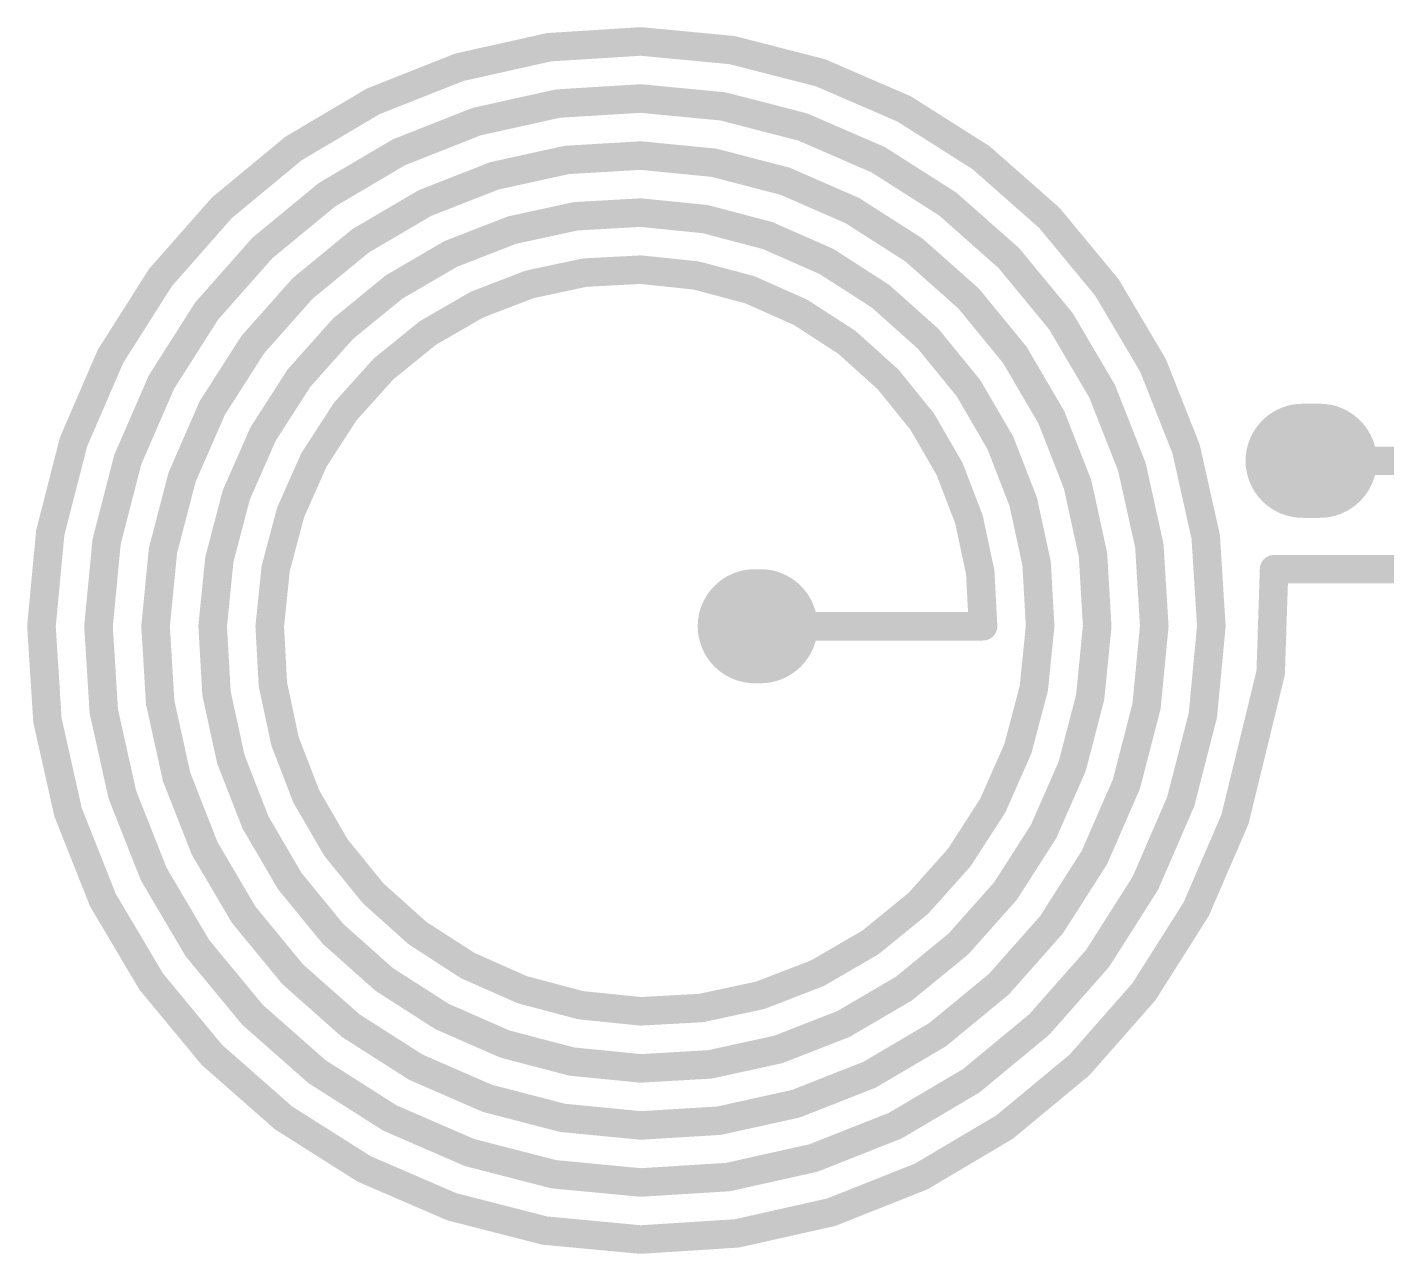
# Model space of a CAD drawing. Extents: x 6.7 to 91.9, y 5.9 to 27.4.
# Drawn here: x 6.75 to 30.57, y 5.9 to 27.4 of the extents above; entities that cross this region are included whole.
import ezdxf

# ---------------------------------------------------------------- set-up
doc = ezdxf.new("R2010")
doc.units = 0
doc.layers.add('1', color=22, linetype='CONTINUOUS')

msp = doc.modelspace()

# ---------------------------------------------------------------- linework, layer by layer
at = {"layer": '1'}
for points, const_width in [([(17.5, 27.15), (15.8926, 27.0485)], 0.5), ([(19.0995, 26.9991), (17.5, 27.15)], 0.5), ([(15.8926, 27.0485), (14.3171, 26.6959)], 0.5), ([(20.652, 26.6008), (19.0995, 26.9991)], 0.5), ([(14.3171, 26.6959), (12.8125, 26.0996)], 0.5), ([(22.1194, 25.966), (20.652, 26.6008)], 0.5), ([(12.8125, 26.0996), (11.4164, 25.2733)], 0.5), ([(16.0491, 26.0608), (14.6261, 25.7448)], 0.5), ([(17.5, 26.15), (16.0491, 26.0608)], 0.5), ([(18.9431, 26.0114), (17.5, 26.15)], 0.5), ([(20.343, 25.6497), (18.9431, 26.0114)], 0.5), ([(23.466, 25.1115), (22.1194, 25.966)], 0.5), ([(14.6261, 25.7448), (13.2665, 25.2086)], 0.5), ([(21.6654, 25.075), (20.343, 25.6497)], 0.5), ([(11.4164, 25.2733), (10.1638, 24.2362)], 0.5), ([(13.2665, 25.2086), (12.0042, 24.4643)], 0.5), ([(16.2055, 25.0731), (14.9352, 24.7938)], 0.5), ([(17.5, 25.15), (16.2055, 25.0731)], 0.5), ([(18.7867, 25.0237), (17.5, 25.15)], 0.5), ([(20.0339, 24.6987), (18.7867, 25.0237)], 0.5), ([(22.8782, 24.3025), (21.6654, 25.075)], 0.5), ([(24.6595, 24.0595), (23.466, 25.1115)], 0.5), ([(14.9352, 24.7938), (13.7205, 24.3176)], 0.5), ([(21.2114, 24.184), (20.0339, 24.6987)], 0.5), ([(12.0042, 24.4643), (10.8709, 23.5291)], 0.5), ([(13.7205, 24.3176), (12.592, 23.6553)], 0.5), ([(23.9523, 23.3523), (22.8782, 24.3025)], 0.5), ([(10.1638, 24.2362), (9.0862, 23.013)], 0.5), ([(16.3619, 24.0854), (15.2442, 23.8427)], 0.5), ([(17.5, 24.15), (16.3619, 24.0854)], 0.5), ([(18.6302, 24.036), (17.5, 24.15)], 0.5), ([(22.2904, 23.4935), (21.2114, 24.184)], 0.5), ([(25.6711, 22.8366), (24.6595, 24.0595)], 0.5), ([(15.2442, 23.8427), (14.1745, 23.4266)], 0.5), ([(19.7249, 23.7476), (18.6302, 24.036)], 0.5), ([(12.592, 23.6553), (11.578, 22.822)], 0.5), ([(20.7574, 23.293), (19.7249, 23.7476)], 0.5), ([(10.8709, 23.5291), (9.8952, 22.4252)], 0.5), ([(14.1745, 23.4266), (13.1798, 22.8463)], 0.5), ([(23.2452, 22.6452), (22.2904, 23.4935)], 0.5), ([(24.8621, 22.2488), (23.9523, 23.3523)], 0.5), ([(17.5, 23.15), (16.5184, 23.0977)], 0.5), ([(18.4738, 23.0484), (17.5, 23.15)], 0.5), ([(21.7027, 22.6845), (20.7574, 23.293)], 0.5), ([(9.0862, 23.013), (8.2113, 21.6329)], 0.5), ([(15.5532, 22.8917), (14.6285, 22.5356)], 0.5), ([(16.5184, 23.0977), (15.5532, 22.8917)], 0.5), ([(19.4159, 22.7966), (18.4738, 23.0484)], 0.5), ([(11.578, 22.822), (10.7043, 21.8374)], 0.5), ([(13.1798, 22.8463), (12.2851, 22.1149)], 0.5), ([(20.3034, 22.402), (19.4159, 22.7966)], 0.5), ([(22.5381, 21.9381), (21.7027, 22.6845)], 0.5), ([(24.053, 21.6611), (23.2452, 22.6452)], 0.5), ([(26.4769, 21.474), (25.6711, 22.8366)], 0.5), ([(9.8952, 22.4252), (9.1023, 21.1789)], 0.5), ([(14.6285, 22.5356), (13.7676, 22.0373)], 0.5), ([(21.1149, 21.8755), (20.3034, 22.402)], 0.5), ([(25.5859, 21.02), (24.8621, 22.2488)], 0.5), ([(12.2851, 22.1149), (11.5133, 21.2496)], 0.5), ([(13.7676, 22.0373), (12.9922, 21.4078)], 0.5), ([(23.244, 21.0733), (22.5381, 21.9381)], 0.5), ([(10.7043, 21.8374), (9.9933, 20.7249)], 0.5), ([(21.831, 21.231), (21.1149, 21.8755)], 0.5), ([(8.2113, 21.6329), (7.5615, 20.1292)], 0.5), ([(24.6949, 20.566), (24.053, 21.6611)], 0.5), ([(27.0581, 20.0056), (26.4769, 21.474)], 0.5), ([(11.5133, 21.2496), (10.8843, 20.2709)], 0.5), ([(12.9922, 21.4078), (12.3223, 20.6618)], 0.5), ([(22.435, 20.4855), (21.831, 21.231)], 0.5), ([(9.1023, 21.1789), (8.5125, 19.8202)], 0.5), ([(23.8039, 20.112), (23.244, 21.0733)], 0.5), ([(26.1071, 19.6966), (25.5859, 21.02)], 0.5), ([(9.9933, 20.7249), (9.4636, 19.5112)], 0.5), ([(12.3223, 20.6618), (11.7753, 19.8169)], 0.5), ([(22.9129, 19.658), (22.435, 20.4855)], 0.5), ([(25.156, 19.3876), (24.6949, 20.566)], 0.5), ([(29.1, 19.8), (29.4, 19.8)], 2), ([(10.8843, 20.2709), (10.4146, 19.2022)], 0.5), ([(7.5615, 20.1292), (7.154, 18.5387)], 0.5), ([(24.2049, 19.0786), (23.8039, 20.112)], 0.5), ([(27.4016, 18.4683), (27.0581, 20.0056)], 0.5), ([(8.5125, 19.8202), (8.1417, 18.3822)], 0.5), ([(11.7753, 19.8169), (11.3657, 18.8932)], 0.5), ([(29.4, 19.8), (33, 19.8)], 0.5), ([(23.2539, 18.7696), (22.9129, 19.658)], 0.5), ([(26.4139, 18.3118), (26.1071, 19.6966)], 0.5), ([(9.4636, 19.5112), (9.1293, 18.2258)], 0.5), ([(25.4262, 18.1554), (25.156, 19.3876)], 0.5), ([(10.4146, 19.2022), (10.117, 18.0693)], 0.5), ([(24.4385, 17.999), (24.2049, 19.0786)], 0.5), ([(11.3657, 18.8932), (11.1047, 17.9129)], 0.5), ([(23.4508, 17.8425), (23.2539, 18.7696)], 0.5), ([(7.154, 18.5387), (7, 16.9)], 0.5), ([(8.1417, 18.3822), (8, 16.9)], 0.5), ([(27.5, 16.9), (27.4016, 18.4683)], 0.5), ([(9.1293, 18.2258), (9, 16.9)], 0.5), ([(25.5, 16.9), (25.4262, 18.1554)], 0.5), ([(26.5, 16.9), (26.4139, 18.3118)], 0.5), ([(10.117, 18.0693), (10, 16.9)], 0.5), ([(11.1047, 17.9129), (11, 16.9)], 0.5), ([(24.5, 16.9), (24.4385, 17.999)], 0.5), ([(28.5399, 16.0831), (28.6, 17.9)], 0.5), ([(28.6, 17.9), (31, 17.9)], 0.5), ([(19.6, 16.9), (19.5, 16.9)], 2), ([(23.5, 16.9), (23.4508, 17.8425)], 0.5), ([(7, 16.9), (7.1046, 15.2535)], 0.5), ([(8, 16.9), (8.0923, 15.41)], 0.5), ([(9, 16.9), (9.08, 15.5664)], 0.5), ([(10, 16.9), (10.0676, 15.7228)], 0.5), ([(11, 16.9), (11.0553, 15.8793)], 0.5), ([(23.5, 16.9), (19.6, 16.9)], 0.5), ([(24.3891, 15.8089), (24.5, 16.9)], 0.5), ([(25.3768, 15.6524), (25.5, 16.9)], 0.5), ([(26.3645, 15.496), (26.5, 16.9)], 0.5), ([(27.3522, 15.3396), (27.5, 16.9)], 0.5), ([(27.9141, 13.5163), (28.5399, 16.0831)], 0.5), ([(10.0676, 15.7228), (10.3195, 14.5669)], 0.5), ([(11.0553, 15.8793), (11.2706, 14.8759)], 0.5), ([(24.1098, 14.7523), (24.3891, 15.8089)], 0.5), ([(9.08, 15.5664), (9.3685, 14.2579)], 0.5), ([(25.0609, 14.4433), (25.3768, 15.6524)], 0.5), ([(26.012, 14.1343), (26.3645, 15.496)], 0.5), ([(7.1046, 15.2535), (7.4664, 13.6399)], 0.5), ([(8.0923, 15.41), (8.4174, 13.9489)], 0.5), ([(26.963, 13.8253), (27.3522, 15.3396)], 0.5), ([(11.2706, 14.8759), (11.6416, 13.915)], 0.5), ([(10.3195, 14.5669), (10.7506, 13.461)], 0.5), ([(23.6702, 13.7561), (24.1098, 14.7523)], 0.5), ([(24.5612, 13.3021), (25.0609, 14.4433)], 0.5), ([(9.3685, 14.2579), (9.8596, 13.007)], 0.5), ([(25.4522, 12.8481), (26.012, 14.1343)], 0.5), ([(8.4174, 13.9489), (8.9686, 12.553)], 0.5), ([(11.6416, 13.915), (12.1605, 13.0206)], 0.5), ([(26.3432, 12.3941), (26.963, 13.8253)], 0.5), ([(7.4664, 13.6399), (8.0776, 12.0991)], 0.5), ([(23.0822, 12.8443), (23.6702, 13.7561)], 0.5), ([(10.7506, 13.461), (11.3515, 12.4328)], 0.5), ([(27.2342, 11.9402), (27.9141, 13.5163)], 0.5), ([(23.8912, 12.2565), (24.5612, 13.3021)], 0.5), ([(9.8596, 13.007), (10.5425, 11.845)], 0.5), ([(12.1605, 13.0206), (12.8154, 12.2154)], 0.5), ([(22.3614, 12.0386), (23.0822, 12.8443)], 0.5), ([(24.7003, 11.6687), (25.4522, 12.8481)], 0.5), ([(8.9686, 12.553), (9.7334, 11.2573)], 0.5), ([(11.3515, 12.4328), (12.1083, 11.5083)], 0.5), ([(25.5093, 11.0809), (26.3432, 12.3941)], 0.5), ([(12.8154, 12.2154), (13.5912, 11.52)], 0.5), ([(23.0685, 11.3315), (23.8912, 12.2565)], 0.5), ([(8.0776, 12.0991), (8.9244, 10.6695)], 0.5), ([(21.5263, 11.3582), (22.3614, 12.0386)], 0.5), ([(26.3183, 10.4931), (27.2342, 11.9402)], 0.5), ([(10.5425, 11.845), (11.4012, 10.8012)], 0.5), ([(23.7756, 10.6244), (24.7003, 11.6687)], 0.5), ([(12.1083, 11.5083), (13.0034, 10.711)], 0.5), ([(13.5912, 11.52), (14.4696, 10.9525)], 0.5), ([(9.7334, 11.2573), (10.6941, 10.0941)], 0.5), ([(20.5985, 10.8189), (21.5263, 11.3582)], 0.5), ([(22.1141, 10.5492), (23.0685, 11.3315)], 0.5), ([(14.4696, 10.9525), (15.4296, 10.5279)], 0.5), ([(24.4827, 9.9173), (25.5093, 11.0809)], 0.5), ([(11.4012, 10.8012), (12.4157, 9.902)], 0.5), ([(13.0034, 10.711), (14.0156, 10.0615)], 0.5), ([(19.6013, 10.4328), (20.5985, 10.8189)], 0.5), ([(8.9244, 10.6695), (9.987, 9.387)], 0.5), ([(15.4296, 10.5279), (16.448, 10.2578)], 0.5), ([(21.0525, 9.9279), (22.1141, 10.5492)], 0.5), ([(22.7019, 9.7402), (23.7756, 10.6244)], 0.5), ([(25.1898, 9.2102), (26.3183, 10.4931)], 0.5), ([(16.448, 10.2578), (17.5, 10.15)], 0.5), ([(18.5598, 10.2084), (19.6013, 10.4328)], 0.5), ([(10.6941, 10.0941), (11.8279, 9.093)], 0.5), ([(14.0156, 10.0615), (15.1206, 9.5769)], 0.5), ([(17.5, 10.15), (18.5598, 10.2084)], 0.5), ([(12.4157, 9.902), (13.5616, 9.1705)], 0.5), ([(19.9103, 9.4818), (21.0525, 9.9279)], 0.5), ([(23.2897, 8.9312), (24.4827, 9.9173)], 0.5), ([(15.1206, 9.5769), (16.2915, 9.2701)], 0.5), ([(21.5065, 9.0369), (22.7019, 9.7402)], 0.5), ([(9.987, 9.387), (11.2401, 8.284)], 0.5), ([(18.7163, 9.2207), (19.9103, 9.4818)], 0.5), ([(11.8279, 9.093), (13.1076, 8.2795)], 0.5), ([(13.5616, 9.1705), (14.8116, 8.6258)], 0.5), ([(16.2915, 9.2701), (17.5, 9.15)], 0.5), ([(17.5, 9.15), (18.7163, 9.2207)], 0.5), ([(23.8775, 8.1222), (25.1898, 9.2102)], 0.5), ([(20.2193, 8.5307), (21.5065, 9.0369)], 0.5), ([(21.9605, 8.1459), (23.2897, 8.9312)], 0.5), ([(14.8116, 8.6258), (16.1351, 8.2824)], 0.5), ([(18.8727, 8.233), (20.2193, 8.5307)], 0.5), ([(11.2401, 8.284), (12.6537, 7.3885)], 0.5), ([(13.1076, 8.2795), (14.5025, 7.6748)], 0.5), ([(16.1351, 8.2824), (17.5, 8.15)], 0.5), ([(17.5, 8.15), (18.8727, 8.233)], 0.5), ([(20.5284, 7.5796), (21.9605, 8.1459)], 0.5), ([(22.4144, 7.2549), (23.8775, 8.1222)], 0.5), ([(14.5025, 7.6748), (15.9787, 7.2947)], 0.5), ([(12.6537, 7.3885), (14.1935, 6.7237)], 0.5), ([(19.0291, 7.2453), (20.5284, 7.5796)], 0.5), ([(15.9787, 7.2947), (17.5, 7.15)], 0.5), ([(17.5, 7.15), (19.0291, 7.2453)], 0.5), ([(20.8374, 6.6286), (22.4144, 7.2549)], 0.5), ([(14.1935, 6.7237), (15.8222, 6.307)], 0.5), ([(19.1856, 6.2577), (20.8374, 6.6286)], 0.5), ([(15.8222, 6.307), (17.5, 6.15)], 0.5), ([(17.5, 6.15), (19.1856, 6.2577)], 0.5)]:
    msp.add_lwpolyline(points, dxfattribs=dict(at, const_width=const_width))
for points, const_width in [([(17.5117, 27.2744, 1), (17.4883, 27.0256)], 0.25), ([(17.5079, 27.0252, 1), (17.4921, 27.2748)], 0.25), ([(15.8847, 27.1733, 1), (15.9005, 26.9237)], 0.25), ([(15.9199, 26.9265, 1), (15.8653, 27.1705)], 0.25), ([(19.1306, 27.1202, 1), (19.0684, 26.878)], 0.25), ([(19.0878, 26.8747, 1), (19.1112, 27.1235)], 0.25), ([(14.2898, 26.8179, 1), (14.3444, 26.5739)], 0.25), ([(14.3632, 26.5797, 1), (14.271, 26.8121)], 0.25), ([(20.7016, 26.7155, 1), (20.6024, 26.4861)], 0.25), ([(20.6209, 26.4797, 1), (20.6831, 26.7219)], 0.25), ([(12.7664, 26.2158, 1), (12.8586, 25.9834)], 0.25), ([(12.8762, 25.992, 1), (12.7488, 26.2072)], 0.25), ([(16.0414, 26.1856, 1), (16.0568, 25.936)], 0.25), ([(16.0762, 25.9388, 1), (16.022, 26.1828)], 0.25), ([(17.512, 26.2744, 1), (17.488, 26.0256)], 0.25), ([(17.5077, 26.0252, 1), (17.4923, 26.2748)], 0.25), ([(18.9744, 26.1324, 1), (18.9118, 25.8904)], 0.25), ([(18.9311, 25.887, 1), (18.9551, 26.1358)], 0.25), ([(22.1864, 26.0715, 1), (22.0524, 25.8605)], 0.25), ([(14.599, 25.8668, 1), (14.6532, 25.6228)], 0.25), ([(14.672, 25.6285, 1), (14.5802, 25.8611)], 0.25), ([(22.0698, 25.8513, 1), (22.169, 26.0807)], 0.25), ([(20.3928, 25.7643, 1), (20.2932, 25.5351)], 0.25), ([(20.3117, 25.5287, 1), (20.3743, 25.7707)], 0.25), ([(11.3527, 25.3809, 1), (11.4801, 25.1657)], 0.25), ([(11.4961, 25.177, 1), (11.3367, 25.3696)], 0.25), ([(13.2206, 25.3249, 1), (13.3124, 25.0923)], 0.25), ([(13.33, 25.1009, 1), (13.203, 25.3163)], 0.25), ([(16.1981, 25.1979, 1), (16.2129, 24.9483)], 0.25), ([(16.2323, 24.951, 1), (16.1787, 25.1952)], 0.25), ([(17.5122, 25.2744, 1), (17.4878, 25.0256)], 0.25), ([(17.5074, 25.0252, 1), (17.4926, 25.2748)], 0.25), ([(18.8182, 25.1447, 1), (18.7552, 24.9027)], 0.25), ([(18.7745, 24.8993, 1), (18.7989, 25.1481)], 0.25), ([(21.7326, 25.1804, 1), (21.5982, 24.9696)], 0.25), ([(21.6156, 24.9604, 1), (21.7152, 25.1896)], 0.25), ([(23.5487, 25.2053, 1), (23.3833, 25.0177)], 0.25), ([(23.399, 25.006, 1), (23.533, 25.217)], 0.25), ([(14.9084, 24.9159, 1), (14.962, 24.6717)], 0.25), ([(14.9808, 24.6774, 1), (14.8896, 24.9102)], 0.25), ([(20.084, 24.8132, 1), (19.9838, 24.5842)], 0.25), ([(20.0024, 24.5777, 1), (20.0654, 24.8197)], 0.25), ([(11.9407, 24.572, 1), (12.0677, 24.3566)], 0.25), ([(12.0838, 24.3679, 1), (11.9246, 24.5607)], 0.25), ([(13.6749, 24.434, 1), (13.7661, 24.2012)], 0.25), ([(13.7838, 24.2098, 1), (13.6572, 24.4254)], 0.25), ([(22.961, 24.3961, 1), (22.7954, 24.2089)], 0.25), ([(10.0841, 24.3325, 1), (10.2435, 24.1399)], 0.25), ([(10.2576, 24.1536, 1), (10.07, 24.3188)], 0.25), ([(16.3548, 24.2102, 1), (16.369, 23.9606)], 0.25), ([(16.3884, 23.9632, 1), (16.3354, 24.2076)], 0.25), ([(17.5125, 24.2744, 1), (17.4875, 24.0256)], 0.25), ([(17.5071, 24.0252, 1), (17.4929, 24.2748)], 0.25), ([(21.2788, 24.2893, 1), (21.144, 24.0787)], 0.25), ([(21.1613, 24.0695, 1), (21.2615, 24.2985)], 0.25), ([(22.811, 24.1971, 1), (22.9454, 24.4079)], 0.25), ([(24.7558, 24.1392, 1), (24.5632, 23.9798)], 0.25), ([(15.2177, 23.9649, 1), (15.2707, 23.7205)], 0.25), ([(15.2895, 23.7262, 1), (15.1989, 23.9592)], 0.25), ([(18.662, 24.1569, 1), (18.5984, 23.9151)], 0.25), ([(18.6177, 23.9116, 1), (18.6427, 24.1604)], 0.25), ([(24.5768, 23.9657, 1), (24.7422, 24.1533)], 0.25), ([(12.5287, 23.7631, 1), (12.6553, 23.5475)], 0.25), ([(12.6714, 23.5587, 1), (12.5126, 23.7519)], 0.25), ([(19.7753, 23.862, 1), (19.6745, 23.6332)], 0.25), ([(19.6931, 23.6267, 1), (19.7567, 23.8685)], 0.25), ([(10.7913, 23.6255, 1), (10.9505, 23.4327)], 0.25), ([(10.9646, 23.4463, 1), (10.7772, 23.6119)], 0.25), ([(14.1292, 23.5431, 1), (14.2198, 23.3101)], 0.25), ([(14.2375, 23.3186, 1), (14.1115, 23.5346)], 0.25), ([(22.3734, 23.5869, 1), (22.2074, 23.4001)], 0.25), ([(22.223, 23.3882, 1), (22.3578, 23.5988)], 0.25), ([(24.0487, 23.4318, 1), (23.8559, 23.2728)], 0.25), ([(17.513, 23.2743, 1), (17.487, 23.0257)], 0.25), ([(17.5067, 23.0252, 1), (17.4933, 23.2748)], 0.25), ([(20.8251, 23.3981, 1), (20.6897, 23.1879)], 0.25), ([(20.707, 23.1786, 1), (20.8078, 23.4074)], 0.25), ([(23.8695, 23.2587, 1), (24.0351, 23.4459)], 0.25), ([(8.9924, 23.0956, 1), (9.18, 22.9304)], 0.25), ([(9.1918, 22.9461, 1), (8.9806, 23.0799)], 0.25), ([(15.5271, 23.0139, 1), (15.5793, 22.7695)], 0.25), ([(15.5981, 22.7751, 1), (15.5083, 23.0083)], 0.25), ([(16.5117, 23.2225, 1), (16.5251, 22.9729)], 0.25), ([(16.5445, 22.9755, 1), (16.4923, 23.2199)], 0.25), ([(18.5061, 23.1692, 1), (18.4415, 22.9276)], 0.25), ([(18.4608, 22.9241, 1), (18.4868, 23.1727)], 0.25), ([(11.4986, 22.9186, 1), (11.6574, 22.7254)], 0.25), ([(11.6715, 22.739, 1), (11.4845, 22.905)], 0.25), ([(13.1168, 22.9543, 1), (13.2428, 22.7383)], 0.25), ([(13.2589, 22.7495, 1), (13.1007, 22.9431)], 0.25), ([(19.4667, 22.9108, 1), (19.3651, 22.6824)], 0.25), ([(19.3836, 22.6758, 1), (19.4482, 22.9174)], 0.25), ([(21.786, 22.7777, 1), (21.6194, 22.5913)], 0.25), ([(21.635, 22.5794, 1), (21.7704, 22.7896)], 0.25), ([(23.3418, 22.7245, 1), (23.1486, 22.5659)], 0.25), ([(25.7787, 22.9002, 1), (25.5635, 22.773)], 0.25), ([(25.5748, 22.7569, 1), (25.7674, 22.9163)], 0.25), ([(10.0007, 22.3581, 1), (9.7897, 22.4923)], 0.25), ([(14.5836, 22.6522, 1), (14.6734, 22.419)], 0.25), ([(14.6911, 22.4274, 1), (14.5659, 22.6438)], 0.25), ([(20.3714, 22.5069, 1), (20.2354, 22.2971)], 0.25), ([(20.2526, 22.2878, 1), (20.3542, 22.5162)], 0.25), ([(23.1622, 22.5518, 1), (23.3282, 22.7386)], 0.25), ([(9.8015, 22.508, 1), (9.9889, 22.3424)], 0.25), ([(24.9698, 22.3122, 1), (24.7544, 22.1854)], 0.25), ([(24.7657, 22.1693, 1), (24.9585, 22.3283)], 0.25), ([(12.206, 22.2117, 1), (12.3642, 22.0181)], 0.25), ([(12.3784, 22.0317, 1), (12.1918, 22.1981)], 0.25), ([(13.705, 22.1455, 1), (13.8302, 21.9291)], 0.25), ([(13.8464, 21.9403, 1), (13.6888, 22.1343)], 0.25), ([(22.6349, 22.0171, 1), (22.4413, 21.8591)], 0.25), ([(10.6108, 21.9204, 1), (10.7978, 21.7544)], 0.25), ([(10.8096, 21.7701, 1), (10.599, 21.9047)], 0.25), ([(21.1985, 21.9684, 1), (21.0313, 21.7826)], 0.25), ([(21.0469, 21.7706, 1), (21.1829, 21.9804)], 0.25), ([(22.4548, 21.8449, 1), (22.6214, 22.0313)], 0.25), ([(8.1057, 21.6998, 1), (8.3169, 21.566)], 0.25), ([(8.326, 21.5833, 1), (8.0966, 21.6825)], 0.25), ([(24.1608, 21.7243, 1), (23.9452, 21.5979)], 0.25), ([(23.9564, 21.5818, 1), (24.1496, 21.7404)], 0.25), ([(26.5931, 21.52, 1), (26.3607, 21.428)], 0.25), ([(11.42, 21.3328, 1), (11.6066, 21.1664)], 0.25), ([(11.6185, 21.182, 1), (11.4081, 21.3172)], 0.25), ([(12.9134, 21.5048, 1), (13.071, 21.3108)], 0.25), ([(13.0852, 21.3243, 1), (12.8992, 21.4913)], 0.25), ([(21.9281, 21.3097, 1), (21.7339, 21.1523)], 0.25), ([(21.7474, 21.1381, 1), (21.9146, 21.3239)], 0.25), ([(26.3693, 21.4104, 1), (26.5845, 21.5376)], 0.25), ([(8.9968, 21.246, 1), (9.2078, 21.1118)], 0.25), ([(9.217, 21.1291, 1), (8.9876, 21.2287)], 0.25), ([(23.352, 21.1362, 1), (23.136, 21.0104)], 0.25), ([(23.1472, 20.9943, 1), (23.3408, 21.1523)], 0.25), ([(25.7022, 21.0658, 1), (25.4696, 20.9742)], 0.25), ([(25.4782, 20.9566, 1), (25.6936, 21.0834)], 0.25), ([(10.1079, 20.6749, 1), (9.8787, 20.7749)], 0.25), ([(9.888, 20.7922, 1), (10.0986, 20.6576)], 0.25), ([(12.2293, 20.7453, 1), (12.4153, 20.5783)], 0.25), ([(12.4272, 20.5939, 1), (12.2174, 20.7297)], 0.25), ([(22.5432, 20.548, 1), (22.3268, 20.423)], 0.25), ([(24.8113, 20.6115, 1), (24.5785, 20.5205)], 0.25), ([(24.5871, 20.5028, 1), (24.8027, 20.6292)], 0.25), ([(29.1, 20.3, 1), (29.1, 19.3)], 1), ([(29.4, 19.3, 1), (29.4, 20.3)], 1), ([(10.9987, 20.2206, 1), (10.7699, 20.3212)], 0.25), ([(22.3379, 20.4068, 1), (22.5321, 20.5642)], 0.25), ([(7.4468, 20.1788, 1), (7.6762, 20.0796)], 0.25), ([(7.6826, 20.0982, 1), (7.4404, 20.1602)], 0.25), ([(10.7791, 20.3385, 1), (10.9895, 20.2033)], 0.25), ([(23.9204, 20.1572, 1), (23.6874, 20.0668)], 0.25), ([(23.6959, 20.0491, 1), (23.9119, 20.1749)], 0.25), ([(27.1801, 20.0329, 1), (26.9361, 19.9783)], 0.25), ([(8.6335, 19.789, 1), (8.3915, 19.8514)], 0.25), ([(11.8896, 19.7662, 1), (11.661, 19.8676)], 0.25), ([(26.9419, 19.9596, 1), (27.1743, 20.0516)], 0.25), ([(29.4, 19.925, 1), (29.4, 19.675)], 0.25), ([(8.3978, 19.87, 1), (8.6272, 19.7704)], 0.25), ([(11.6704, 19.8848, 1), (11.8802, 19.749)], 0.25), ([(23.0296, 19.7028, 1), (22.7962, 19.6132)], 0.25), ([(22.8047, 19.5955, 1), (23.0211, 19.7205)], 0.25), ([(26.2291, 19.7236, 1), (25.9851, 19.6696)], 0.25), ([(25.9908, 19.6508, 1), (26.2234, 19.7424)], 0.25), ([(9.349, 19.5612, 1), (9.5782, 19.4612)], 0.25), ([(9.5846, 19.4797, 1), (9.3426, 19.5427)], 0.25), ([(25.2781, 19.4144, 1), (25.0339, 19.3608)], 0.25), ([(25.0396, 19.3421, 1), (25.2724, 19.4331)], 0.25), ([(10.3002, 19.2525, 1), (10.529, 19.1519)], 0.25), ([(10.5355, 19.1704, 1), (10.2937, 19.234)], 0.25), ([(24.3271, 19.105, 1), (24.0827, 19.0522)], 0.25), ([(11.2514, 18.9439, 1), (11.48, 18.8425)], 0.25), ([(11.4865, 18.861, 1), (11.2449, 18.9254)], 0.25), ([(24.0884, 19.0334, 1), (24.3214, 19.1238)], 0.25), ([(23.3762, 18.7956, 1), (23.1316, 18.7436)], 0.25), ([(23.1372, 18.7248, 1), (23.3706, 18.8144)], 0.25), ([(7.0329, 18.5697, 1), (7.2751, 18.5077)], 0.25), ([(7.2785, 18.527, 1), (7.0295, 18.5504)], 0.25), ([(8.2661, 18.3703, 1), (8.0173, 18.3941)], 0.25), ([(27.5264, 18.4761, 1), (27.2768, 18.4605)], 0.25), ([(27.2796, 18.441, 1), (27.5236, 18.4956)], 0.25), ([(8.0207, 18.4134, 1), (8.2627, 18.351)], 0.25), ([(9.0083, 18.2573, 1), (9.2503, 18.1943)], 0.25), ([(9.2537, 18.2137, 1), (9.0049, 18.2379)], 0.25), ([(25.551, 18.1627, 1), (25.3014, 18.1481)], 0.25), ([(26.5387, 18.3194, 1), (26.2891, 18.3042)], 0.25), ([(26.2919, 18.2848, 1), (26.5359, 18.3388)], 0.25), ([(9.9961, 18.1011, 1), (10.2379, 18.0375)], 0.25), ([(10.2414, 18.0569, 1), (9.9926, 18.0817)], 0.25), ([(11.229, 17.9, 1), (10.9804, 17.9258)], 0.25), ([(24.5633, 18.006, 1), (24.3137, 17.992)], 0.25), ([(24.3163, 17.9726, 1), (24.5607, 18.0254)], 0.25), ([(25.3041, 18.1286, 1), (25.5483, 18.1822)], 0.25), ([(28.6, 18.025, 1), (28.6, 17.775)], 0.25), ([(28.7249, 17.8959, 1), (28.4751, 17.9041)], 0.25), ([(10.9839, 17.9451, 1), (11.2255, 17.8807)], 0.25), ([(19.5, 17.4, 1), (19.5, 16.4)], 1), ([(19.6, 16.4, 1), (19.6, 17.4)], 1), ([(23.5756, 17.849, 1), (23.326, 17.836)], 0.25), ([(23.3285, 17.8165, 1), (23.5731, 17.8685)], 0.25), ([(6.8755, 16.9117, 1), (7.1245, 16.8883)], 0.25), ([(7.1247, 16.9079, 1), (6.8753, 16.8921)], 0.25), ([(8.1248, 16.9077, 1), (7.8752, 16.8923)], 0.25), ([(7.8756, 16.9119, 1), (8.1244, 16.8881)], 0.25), ([(9.1248, 16.9075, 1), (8.8752, 16.8925)], 0.25), ([(8.8756, 16.9121, 1), (9.1244, 16.8879)], 0.25), ([(10.1248, 16.9072, 1), (9.8752, 16.8928)], 0.25), ([(9.8756, 16.9124, 1), (10.1244, 16.8876)], 0.25), ([(11.1248, 16.9068, 1), (10.8752, 16.8932)], 0.25), ([(10.8757, 16.9129, 1), (11.1243, 16.8871)], 0.25), ([(19.6, 17.025, 1), (19.6, 16.775)], 0.25), ([(23.3752, 16.8935, 1), (23.6248, 16.9065)], 0.25), ([(23.5, 16.775, 1), (23.5, 17.025)], 0.25), ([(24.3752, 16.893, 1), (24.6248, 16.907)], 0.25), ([(24.6244, 16.8874, 1), (24.3756, 16.9126)], 0.25), ([(25.3752, 16.8927, 1), (25.6248, 16.9073)], 0.25), ([(25.6244, 16.8877, 1), (25.3756, 16.9123)], 0.25), ([(26.3752, 16.8924, 1), (26.6248, 16.9076)], 0.25), ([(26.6244, 16.888, 1), (26.3756, 16.912)], 0.25), ([(27.3752, 16.8922, 1), (27.6248, 16.9078)], 0.25), ([(27.6244, 16.8882, 1), (27.3756, 16.9118)], 0.25), ([(28.415, 16.0872, 1), (28.6648, 16.079)], 0.25), ([(28.6613, 16.0535, 1), (28.4185, 16.1127)], 0.25), ([(10.1897, 15.7494, 1), (9.9455, 15.6962)], 0.25), ([(11.1775, 15.9055, 1), (10.9331, 15.8531)], 0.25), ([(10.9305, 15.8725, 1), (11.1801, 15.8861)], 0.25), ([(24.5099, 15.777, 1), (24.2683, 15.8408)], 0.25), ([(9.2021, 15.5933, 1), (8.9579, 15.5395)], 0.25), ([(9.9428, 15.7156, 1), (10.1924, 15.73)], 0.25), ([(24.2647, 15.8215, 1), (24.5135, 15.7963)], 0.25), ([(25.2524, 15.6647, 1), (25.5012, 15.6401)], 0.25), ([(25.4977, 15.6208, 1), (25.2559, 15.684)], 0.25), ([(26.4855, 15.4647, 1), (26.2435, 15.5273)], 0.25), ([(7.2266, 15.2808, 1), (6.9826, 15.2262)], 0.25), ([(8.2143, 15.4371, 1), (7.9703, 15.3829)], 0.25), ([(7.9675, 15.4023, 1), (8.2171, 15.4177)], 0.25), ([(8.9552, 15.5589, 1), (9.2048, 15.5739)], 0.25), ([(26.2401, 15.508, 1), (26.4889, 15.484)], 0.25), ([(27.4733, 15.3085, 1), (27.2311, 15.3707)], 0.25), ([(6.9799, 15.2456, 1), (7.2293, 15.2614)], 0.25), ([(27.2278, 15.3514, 1), (27.4766, 15.3278)], 0.25), ([(11.3872, 14.9209, 1), (11.154, 14.8309)], 0.25), ([(11.1484, 14.8497, 1), (11.3928, 14.9021)], 0.25), ([(10.436, 14.6123, 1), (10.203, 14.5215)], 0.25), ([(23.989, 14.7842, 1), (24.2306, 14.7204)], 0.25), ([(24.2242, 14.7018, 1), (23.9954, 14.8028)], 0.25), ([(10.1974, 14.5403, 1), (10.4416, 14.5935)], 0.25), ([(24.94, 14.4749, 1), (25.1818, 14.4117)], 0.25), ([(25.1754, 14.3932, 1), (24.9464, 14.4934)], 0.25), ([(9.4849, 14.3036, 1), (9.2521, 14.2122)], 0.25), ([(9.2464, 14.231, 1), (9.4906, 14.2848)], 0.25), ([(26.1266, 14.0844, 1), (25.8974, 14.1842)], 0.25), ([(8.5337, 13.9948, 1), (8.3011, 13.903)], 0.25), ([(8.2954, 13.9218, 1), (8.5394, 13.976)], 0.25), ([(11.7497, 13.9777, 1), (11.5335, 13.8523)], 0.25), ([(11.525, 13.87, 1), (11.7582, 13.96)], 0.25), ([(25.891, 14.1656, 1), (26.133, 14.103)], 0.25), ([(27.0777, 13.7756, 1), (26.8483, 13.875)], 0.25), ([(7.5826, 13.686, 1), (7.3502, 13.5938)], 0.25), ([(23.5558, 13.8066, 1), (23.7846, 13.7056)], 0.25), ([(23.7753, 13.6884, 1), (23.5651, 13.8238)], 0.25), ([(26.8419, 13.8564, 1), (27.0841, 13.7942)], 0.25), ([(7.3444, 13.6126, 1), (7.5884, 13.6672)], 0.25), ([(10.8585, 13.5241, 1), (10.6427, 13.3979)], 0.25), ([(10.6341, 13.4156, 1), (10.8671, 13.5064)], 0.25), ([(27.7927, 13.5459, 1), (28.0355, 13.4867)], 0.25), ([(28.0289, 13.4668, 1), (27.7993, 13.5658)], 0.25), ([(24.4467, 13.3522, 1), (24.6757, 13.252)], 0.25), ([(24.6664, 13.2347, 1), (24.456, 13.3695)], 0.25), ([(9.9674, 13.0703, 1), (9.7518, 12.9437)], 0.25), ([(9.7432, 12.9613, 1), (9.976, 13.0527)], 0.25), ([(12.2575, 13.0995, 1), (12.0635, 12.9417)], 0.25), ([(12.0524, 12.9579, 1), (12.2686, 13.0833)], 0.25), ([(22.9771, 12.912, 1), (23.1873, 12.7766)], 0.25), ([(23.1754, 12.761, 1), (22.989, 12.9276)], 0.25), ([(25.3376, 12.898, 1), (25.5668, 12.7982)], 0.25), ([(25.5576, 12.7809, 1), (25.3468, 12.9153)], 0.25), ([(9.0762, 12.6165, 1), (8.861, 12.4895)], 0.25), ([(8.8523, 12.5071, 1), (9.0849, 12.5989)], 0.25), ([(11.4482, 12.512, 1), (11.2548, 12.3536)], 0.25), ([(26.4487, 12.3271, 1), (26.2377, 12.4611)], 0.25), ([(11.2436, 12.3697, 1), (11.4594, 12.4959)], 0.25), ([(12.8988, 12.3085, 1), (12.732, 12.1223)], 0.25), ([(12.7184, 12.1365, 1), (12.9124, 12.2943)], 0.25), ([(23.786, 12.3239, 1), (23.9964, 12.1891)], 0.25), ([(23.9846, 12.1734, 1), (23.7978, 12.3396)], 0.25), ([(26.2285, 12.4438, 1), (26.4579, 12.3444)], 0.25), ([(8.1851, 12.1628, 1), (7.9701, 12.0354)], 0.25), ([(7.9614, 12.053, 1), (8.1938, 12.1452)], 0.25), ([(22.2682, 12.1219, 1), (22.4546, 11.9553)], 0.25), ([(22.4404, 11.9417, 1), (22.2824, 12.1355)], 0.25), ([(27.3398, 11.8733, 1), (27.1286, 12.0071)], 0.25), ([(10.639, 11.9244, 1), (10.446, 11.7656)], 0.25), ([(10.4347, 11.7817, 1), (10.6503, 11.9083)], 0.25), ([(24.7939, 11.5858, 1), (24.6067, 11.7516)], 0.25), ([(27.1194, 11.9897, 1), (27.349, 11.8907)], 0.25), ([(12.1914, 11.6016, 1), (12.0252, 11.415)], 0.25), ([(12.0116, 11.4291, 1), (12.205, 11.5875)], 0.25), ([(13.659, 11.625, 1), (13.5234, 11.415)], 0.25), ([(13.5078, 11.4269, 1), (13.6746, 11.6131)], 0.25), ([(24.5949, 11.7359, 1), (24.8057, 11.6015)], 0.25), ([(9.8298, 11.3369, 1), (9.637, 11.1777)], 0.25), ([(9.6258, 11.1938, 1), (9.841, 11.3208)], 0.25), ([(21.4473, 11.4551, 1), (21.6053, 11.2613)], 0.25), ([(21.5891, 11.2501, 1), (21.4635, 11.4663)], 0.25), ([(22.9751, 11.4146, 1), (23.1619, 11.2484)], 0.25), ([(23.1477, 11.2348, 1), (22.9893, 11.4282)], 0.25), ([(14.5202, 11.0668, 1), (14.419, 10.8382)], 0.25), ([(25.4038, 11.1479, 1), (25.6148, 11.0139)], 0.25), ([(25.603, 10.9982, 1), (25.4156, 11.1636)], 0.25), ([(11.4841, 10.8947, 1), (11.3183, 10.7077)], 0.25), ([(11.3047, 10.7218, 1), (11.4977, 10.8806)], 0.25), ([(13.0709, 10.8162, 1), (12.9359, 10.6058)], 0.25), ([(14.4018, 10.8475, 1), (14.5374, 11.0575)], 0.25), ([(20.5357, 10.927, 1), (20.6613, 10.7108)], 0.25), ([(20.6436, 10.7023, 1), (20.5534, 10.9355)], 0.25), ([(9.0207, 10.7493, 1), (8.8281, 10.5897)], 0.25), ([(8.8169, 10.6058, 1), (9.0319, 10.7332)], 0.25), ([(12.9203, 10.6177, 1), (13.0865, 10.8043)], 0.25), ([(15.4616, 10.6487, 1), (15.3976, 10.4071)], 0.25), ([(15.379, 10.4136, 1), (15.4802, 10.6422)], 0.25), ([(22.0349, 10.6459, 1), (22.1933, 10.4525)], 0.25), ([(22.1772, 10.4413, 1), (22.051, 10.6571)], 0.25), ([(23.682, 10.7073, 1), (23.8692, 10.5415)], 0.25), ([(23.8551, 10.5279, 1), (23.6961, 10.7209)], 0.25), ([(26.4122, 10.4105, 1), (26.2244, 10.5757)], 0.25), ([(16.4607, 10.3821, 1), (16.4353, 10.1335)], 0.25), ([(16.416, 10.137, 1), (16.48, 10.3786)], 0.25), ([(19.5562, 10.5494, 1), (19.6464, 10.3162)], 0.25), ([(19.6276, 10.3106, 1), (19.575, 10.555)], 0.25), ([(26.2127, 10.56, 1), (26.4239, 10.4262)], 0.25), ([(10.7768, 10.1878, 1), (10.6114, 10.0004)], 0.25), ([(10.5977, 10.0145, 1), (10.7905, 10.1737)], 0.25), ([(14.0658, 10.176, 1), (13.9654, 9.947)], 0.25), ([(13.9481, 9.9563, 1), (14.0831, 10.1667)], 0.25), ([(17.4931, 10.2748, 1), (17.5069, 10.0252)], 0.25), ([(17.4873, 10.0257, 1), (17.5127, 10.2743)], 0.25), ([(18.5335, 10.3306, 1), (18.5861, 10.0862)], 0.25), ([(18.5667, 10.0836, 1), (18.5529, 10.3332)], 0.25), ([(12.483, 10.0074, 1), (12.3484, 9.7966)], 0.25), ([(12.3328, 9.8085, 1), (12.4986, 9.9955)], 0.25), ([(20.9894, 10.0358, 1), (21.1156, 9.82)], 0.25), ([(21.098, 9.8115, 1), (21.007, 10.0443)], 0.25), ([(24.389, 10, 1), (24.5764, 9.8346)], 0.25), ([(24.5623, 9.821, 1), (24.4031, 10.0136)], 0.25), ([(15.1523, 9.6978, 1), (15.0889, 9.456)], 0.25), ([(15.0704, 9.4624, 1), (15.1708, 9.6914)], 0.25), ([(22.6224, 9.8367, 1), (22.7814, 9.6437)], 0.25), ([(22.7653, 9.6325, 1), (22.6385, 9.8479)], 0.25), ([(10.0696, 9.4808, 1), (9.9044, 9.2932)], 0.25), ([(9.8907, 9.3072, 1), (10.0833, 9.4668)], 0.25), ([(19.8648, 9.5982, 1), (19.9558, 9.3654)], 0.25), ([(19.937, 9.3597, 1), (19.8836, 9.6039)], 0.25), ([(11.895, 9.1985, 1), (11.7608, 8.9875)], 0.25), ([(11.7452, 8.9993, 1), (11.9106, 9.1867)], 0.25), ([(13.6115, 9.2851, 1), (13.5117, 9.0559)], 0.25), ([(13.4943, 9.0651, 1), (13.6289, 9.2759)], 0.25), ([(16.3039, 9.3945, 1), (16.2791, 9.1457)], 0.25), ([(16.2598, 9.1492, 1), (16.3232, 9.391)], 0.25), ([(17.4927, 9.2748, 1), (17.5073, 9.0252)], 0.25), ([(17.4876, 9.0256, 1), (17.5124, 9.2744)], 0.25), ([(18.6896, 9.3428, 1), (18.743, 9.0986)], 0.25), ([(18.7236, 9.0959, 1), (18.709, 9.3455)], 0.25), ([(25.0959, 9.2928, 1), (25.2837, 9.1276)], 0.25), ([(25.2696, 9.114, 1), (25.11, 9.3064)], 0.25), ([(21.4431, 9.1446, 1), (21.5699, 8.9292)], 0.25), ([(21.5522, 8.9206, 1), (21.4608, 9.1532)], 0.25), ([(23.2101, 9.0275, 1), (23.3693, 8.8349)], 0.25), ([(23.3533, 8.8236, 1), (23.2261, 9.0388)], 0.25), ([(14.843, 8.7468, 1), (14.7802, 8.5048)], 0.25), ([(14.7617, 8.5112, 1), (14.8615, 8.7404)], 0.25), ([(20.1736, 8.647, 1), (20.265, 8.4144)], 0.25), ([(20.2463, 8.4086, 1), (20.1923, 8.6528)], 0.25), ([(11.307, 8.3896, 1), (11.1732, 8.1784)], 0.25), ([(11.1575, 8.1902, 1), (11.3227, 8.3778)], 0.25), ([(13.1573, 8.3942, 1), (13.0579, 8.1648)], 0.25), ([(13.0405, 8.174, 1), (13.1747, 8.385)], 0.25), ([(16.1472, 8.4068, 1), (16.123, 8.158)], 0.25), ([(16.1037, 8.1614, 1), (16.1665, 8.4034)], 0.25), ([(17.4925, 8.2748, 1), (17.5075, 8.0252)], 0.25), ([(17.4879, 8.0256, 1), (17.5121, 8.2744)], 0.25), ([(18.8457, 8.3551, 1), (18.8997, 8.1109)], 0.25), ([(18.8802, 8.1082, 1), (18.8652, 8.3578)], 0.25), ([(21.8969, 8.2535, 1), (22.0241, 8.0383)], 0.25), ([(22.0065, 8.0297, 1), (21.9145, 8.2621)], 0.25), ([(23.7977, 8.2184, 1), (23.9573, 8.026)], 0.25), ([(23.9412, 8.0147, 1), (23.8138, 8.2297)], 0.25), ([(14.5337, 7.7959, 1), (14.4713, 7.5537)], 0.25), ([(14.4528, 7.5601, 1), (14.5522, 7.7895)], 0.25), ([(12.7032, 7.5033, 1), (12.6042, 7.2737)], 0.25), ([(20.4824, 7.6958, 1), (20.5744, 7.4634)], 0.25), ([(20.5556, 7.4576, 1), (20.5012, 7.7016)], 0.25), ([(12.5868, 7.2829, 1), (12.7206, 7.4941)], 0.25), ([(15.9905, 7.4191, 1), (15.9669, 7.1703)], 0.25), ([(15.9475, 7.1736, 1), (16.0099, 7.4158)], 0.25), ([(17.4922, 7.2748, 1), (17.5078, 7.0252)], 0.25), ([(17.4882, 7.0256, 1), (17.5118, 7.2744)], 0.25), ([(19.0019, 7.3673, 1), (19.0563, 7.1233)], 0.25), ([(19.0369, 7.1205, 1), (19.0213, 7.3701)], 0.25), ([(22.3507, 7.3624, 1), (22.4781, 7.1474)], 0.25), ([(22.4605, 7.1387, 1), (22.3683, 7.3711)], 0.25), ([(14.2245, 6.8448, 1), (14.1625, 6.6026)], 0.25), ([(14.144, 6.6089, 1), (14.243, 6.8385)], 0.25), ([(20.7913, 6.7448, 1), (20.8835, 6.5124)], 0.25), ([(20.8648, 6.5066, 1), (20.81, 6.7506)], 0.25), ([(15.8338, 6.4315, 1), (15.8106, 6.1825)], 0.25), ([(15.7912, 6.1859, 1), (15.8532, 6.4281)], 0.25), ([(19.1582, 6.3797, 1), (19.213, 6.1357)], 0.25), ([(19.1936, 6.133, 1), (19.1776, 6.3824)], 0.25), ([(17.492, 6.2747, 1), (17.508, 6.0253)], 0.25), ([(17.4884, 6.0255, 1), (17.5116, 6.2745)], 0.25)]:
    msp.add_lwpolyline(points, format="xyb", dxfattribs=dict(at, const_width=const_width))

doc.saveas('drawing.dxf')
